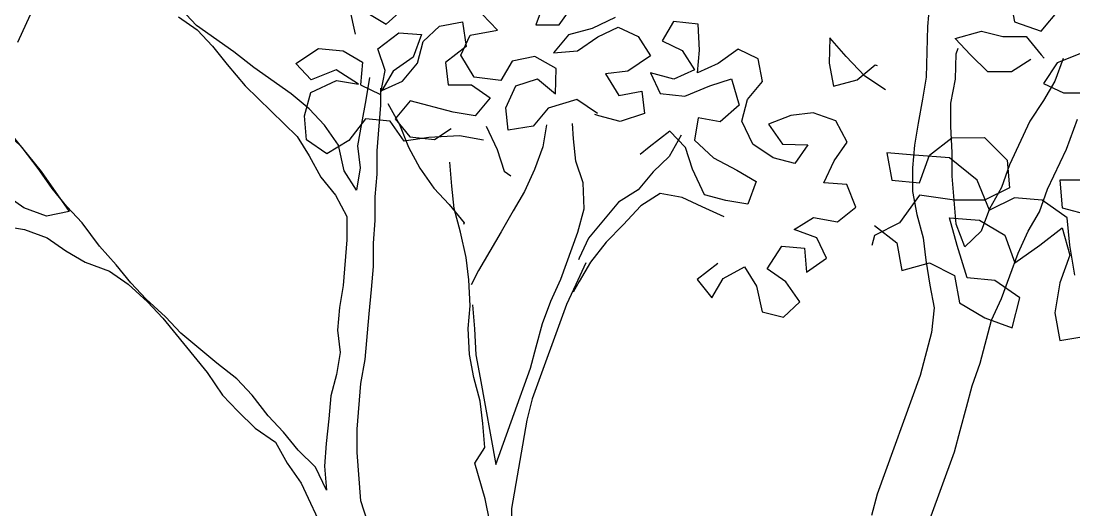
# Model space of a CAD drawing. Header units: millimetres. Extents: x 2622 to 2811, y 687 to 801.
# Drawn here: x 2710.775 to 2711.28, y 773.051 to 773.286 of the extents above; entities that cross this region are included whole.
import ezdxf

# ---------------------------------------------------------------- set-up
doc = ezdxf.new("R2010")
doc.units = ezdxf.units.MM
doc.layers.add('CHIOMA', color=94, linetype='Continuous')
doc.layers.add('tronco', color=36, linetype='Continuous')

msp = doc.modelspace()

# ---------------------------------------------------------------- linework, layer by layer
at = {"layer": 'CHIOMA'}
for p, q in [((2710.94986, 773.28435), (2710.96067, 773.29398)), ((2711.02562, 773.29487), (2711.02169, 773.28402)), ((2711.03294, 773.28403), (2711.03926, 773.29299)), ((2711.21056, 773.29424), (2711.20966, 773.28332)), ((2711.24925, 773.29657), (2711.25139, 773.28556)), ((2711.26405, 773.28097), (2711.27316, 773.29198)), ((2710.93783, 773.29155), (2710.94986, 773.28435)), ((2711.00337, 773.28146), (2710.99597, 773.28926)), ((2711.0598, 773.28758), (2711.04872, 773.28239)), ((2710.96763, 773.27602), (2710.97543, 773.28342)), ((2710.97543, 773.28342), (2710.98644, 773.28556)), ((2710.98644, 773.28556), (2710.98826, 773.27365)), ((2711.02169, 773.28402), (2711.03294, 773.28403)), ((2711.04872, 773.28239), (2711.03738, 773.27935)), ((2711.05135, 773.27837), (2711.0612, 773.28298)), ((2711.0612, 773.28298), (2711.07082, 773.27847)), ((2711.08774, 773.28562), (2711.08232, 773.27634)), ((2711.09957, 773.2844), (2711.08774, 773.28562)), ((2711.10015, 773.27191), (2711.09957, 773.2844)), ((2711.25139, 773.28556), (2711.26405, 773.28097)), ((2710.94595, 773.27264), (2710.95588, 773.28028)), ((2710.95588, 773.28028), (2710.96681, 773.27939)), ((2710.96681, 773.27939), (2710.96287, 773.26854)), ((2710.98571, 773.26946), (2710.99022, 773.27907)), ((2710.99022, 773.27907), (2711.00337, 773.28146)), ((2711.03738, 773.27935), (2711.03016, 773.27072)), ((2711.04174, 773.27163), (2711.05135, 773.27837)), ((2711.07082, 773.27847), (2711.07666, 773.26919)), ((2711.16267, 773.27786), (2711.16235, 773.26571)), ((2711.17064, 773.26883), (2711.16267, 773.27786)), ((2711.22289, 773.27749), (2711.23546, 773.28111)), ((2711.23029, 773.26969), (2711.22289, 773.27749)), ((2711.23546, 773.28111), (2711.24573, 773.27841)), ((2711.24573, 773.27841), (2711.25698, 773.27842)), ((2711.25698, 773.27842), (2711.26405, 773.26971)), ((2710.90652, 773.26546), (2710.91736, 773.27278)), ((2710.91736, 773.27278), (2710.92919, 773.27156)), ((2710.94932, 773.2622), (2710.94595, 773.27264)), ((2710.96493, 773.26575), (2710.96763, 773.27602)), ((2710.98826, 773.27365), (2710.97832, 773.266)), ((2711.08232, 773.27634), (2711.09194, 773.27182)), ((2711.09194, 773.27182), (2711.09778, 773.26254)), ((2711.09926, 773.26098), (2711.10015, 773.27191)), ((2711.11872, 773.27233), (2711.10911, 773.26559)), ((2711.12833, 773.26782), (2711.11872, 773.27233)), ((2711.22331, 773.27018), (2711.22429, 773.27289)), ((2710.92919, 773.27156), (2710.93847, 773.26614)), ((2710.96287, 773.26854), (2710.95326, 773.2618)), ((2710.99213, 773.25895), (2710.98571, 773.26946)), ((2711.01028, 773.26668), (2711.00486, 773.25739)), ((2711.02128, 773.26882), (2711.01028, 773.26668)), ((2711.03148, 773.26308), (2711.02128, 773.26882)), ((2711.03016, 773.27072), (2711.04174, 773.27163)), ((2711.07666, 773.26919), (2711.06582, 773.26187)), ((2711.13048, 773.25681), (2711.12833, 773.26782)), ((2711.17952, 773.25947), (2711.17064, 773.26883)), ((2711.23859, 773.26156), (2711.23029, 773.26969)), ((2711.25913, 773.26741), (2711.24985, 773.26157)), ((2711.26405, 773.26971), (2711.26553, 773.26815)), ((2711.27465, 773.26791), (2711.27072, 773.25706)), ((2711.28262, 773.27013), (2711.27186, 773.26586)), ((2710.91391, 773.25766), (2710.90652, 773.26546)), ((2710.92591, 773.26252), (2710.91391, 773.25766)), ((2710.93667, 773.25554), (2710.92591, 773.26252)), ((2710.93847, 773.26614), (2710.93758, 773.25521)), ((2710.94719, 773.2507), (2710.94932, 773.2622)), ((2710.95326, 773.2618), (2710.94785, 773.25251)), ((2710.9577, 773.25712), (2710.96493, 773.26575)), ((2710.97832, 773.266), (2710.97956, 773.25532)), ((2711.03115, 773.25092), (2711.03148, 773.26308)), ((2711.06582, 773.26187), (2711.05514, 773.26063)), ((2711.09778, 773.26254), (2711.08792, 773.25794)), ((2711.10911, 773.26559), (2711.09926, 773.26098)), ((2711.16235, 773.26571), (2711.16449, 773.2547)), ((2711.17583, 773.25774), (2711.18453, 773.26482)), ((2711.18453, 773.26482), (2711.18544, 773.26449)), ((2711.24985, 773.26157), (2711.23859, 773.26156)), ((2711.27186, 773.26586), (2711.26521, 773.25599)), ((2710.91375, 773.25158), (2710.92607, 773.25734)), ((2710.92607, 773.25734), (2710.93667, 773.25554)), ((2710.94193, 773.25875), (2710.94013, 773.24815)), ((2710.94785, 773.25251), (2710.9577, 773.25712)), ((2711.00486, 773.25739), (2710.99213, 773.25895)), ((2711.01209, 773.25477), (2711.02252, 773.25814)), ((2711.02252, 773.25814), (2711.03115, 773.25092)), ((2711.05514, 773.26063), (2711.06155, 773.25012)), ((2711.07674, 773.26097), (2711.08135, 773.25111)), ((2711.08792, 773.25794), (2711.07674, 773.26097)), ((2711.10517, 773.25474), (2711.11561, 773.25812)), ((2711.11561, 773.25812), (2711.11923, 773.24555)), ((2711.12325, 773.24818), (2711.13048, 773.25681)), ((2711.16449, 773.2547), (2711.17583, 773.25774)), ((2711.18939, 773.25282), (2711.17952, 773.25947)), ((2711.27072, 773.25706), (2711.2653, 773.24778)), ((2710.91072, 773.24041), (2710.91375, 773.25158)), ((2710.93758, 773.25521), (2710.94719, 773.2507)), ((2710.94736, 773.24553), (2710.94727, 773.25374)), ((2710.97956, 773.25532), (2710.99081, 773.25533)), ((2710.99081, 773.25533), (2710.99977, 773.24901)), ((2711.00725, 773.24425), (2711.01209, 773.25477)), ((2711.06155, 773.25012), (2711.07256, 773.25226)), ((2711.07256, 773.25226), (2711.0738, 773.24158)), ((2711.09318, 773.24989), (2711.10517, 773.25474)), ((2711.26521, 773.25599), (2711.27483, 773.25148)), ((2711.27483, 773.25148), (2711.28608, 773.25149)), ((2710.96141, 773.24759), (2710.95418, 773.23896)), ((2710.98195, 773.24218), (2710.96141, 773.24759)), ((2710.99977, 773.24901), (2710.99255, 773.24038)), ((2711.04143, 773.24821), (2711.02763, 773.24401)), ((2711.05129, 773.24156), (2711.04143, 773.24821)), ((2711.08135, 773.25111), (2711.09318, 773.24989)), ((2711.12055, 773.23791), (2711.12325, 773.24818)), ((2710.95073, 773.24635), (2710.95624, 773.23617)), ((2710.99255, 773.24038), (2710.98195, 773.24218)), ((2711.00849, 773.23357), (2711.00725, 773.24425)), ((2711.02763, 773.24401), (2711.0204, 773.23538)), ((2711.0738, 773.24158), (2711.06214, 773.23763)), ((2711.11923, 773.24555), (2711.1102, 773.23758)), ((2711.15472, 773.24188), (2711.14404, 773.24064)), ((2711.16557, 773.23794), (2711.15472, 773.24188)), ((2710.91163, 773.22883), (2710.91072, 773.24041)), ((2710.93989, 773.23903), (2710.93201, 773.22859)), ((2710.95172, 773.23781), (2710.93989, 773.23903)), ((2710.95846, 773.2282), (2710.95172, 773.23781)), ((2710.95418, 773.23896), (2710.96125, 773.23025)), ((2711.05186, 773.24033), (2711.05006, 773.24099)), ((2711.06214, 773.23763), (2711.05186, 773.24033)), ((2711.0996, 773.23938), (2711.0978, 773.22878)), ((2711.1102, 773.23758), (2711.0996, 773.23938)), ((2711.12573, 773.22682), (2711.12055, 773.23791)), ((2711.14404, 773.24064), (2711.13328, 773.23636)), ((2711.13328, 773.23636), (2711.14003, 773.22675)), ((2711.17108, 773.22775), (2711.16557, 773.23794)), ((2710.95624, 773.23617), (2710.96052, 773.22541)), ((2710.97308, 773.22903), (2710.98113, 773.23429)), ((2711.0204, 773.23538), (2711.00849, 773.23357)), ((2711.08605, 773.23304), (2711.07611, 773.2254)), ((2711.09344, 773.22524), (2711.08605, 773.23304)), ((2710.92149, 773.22218), (2710.91163, 773.22883)), ((2710.93201, 773.22859), (2710.92149, 773.22218)), ((2710.97037, 773.23001), (2710.95846, 773.2282)), ((2710.96125, 773.23025), (2710.97308, 773.22903)), ((2710.985, 773.23084), (2710.97037, 773.23001)), ((2710.9965, 773.22871), (2710.985, 773.23084)), ((2711.0978, 773.22878), (2711.107, 773.22032)), ((2711.13559, 773.22017), (2711.12573, 773.22682)), ((2711.14003, 773.22675), (2711.15219, 773.22643)), ((2711.15219, 773.22643), (2711.14587, 773.21747)), ((2711.16476, 773.2188), (2711.17108, 773.22775)), ((2711.21052, 773.2215), (2711.22134, 773.22992)), ((2711.22134, 773.22992), (2711.23696, 773.22994)), ((2711.23696, 773.22994), (2711.24779, 773.21913)), ((2711.07611, 773.2254), (2711.07176, 773.22186)), ((2711.09682, 773.21481), (2711.09344, 773.22524)), ((2711.19009, 773.22268), (2711.19251, 773.20946)), ((2711.20331, 773.22149), (2711.19009, 773.22268)), ((2711.22014, 773.22031), (2711.20331, 773.22149)), ((2711.20573, 773.20827), (2711.21052, 773.2215)), ((2711.107, 773.22032), (2711.1181, 773.21425)), ((2711.14587, 773.21747), (2711.13559, 773.22017)), ((2711.15992, 773.20828), (2711.16476, 773.2188)), ((2711.23337, 773.2095), (2711.22014, 773.22031)), ((2711.24779, 773.21913), (2711.249, 773.20591)), ((2711.10258, 773.20249), (2711.09682, 773.21481)), ((2711.1181, 773.21425), (2711.12739, 773.20883)), ((2711.12739, 773.20883), (2711.12345, 773.19798)), ((2711.17085, 773.20738), (2711.15992, 773.20828)), ((2711.17513, 773.19662), (2711.17085, 773.20738)), ((2711.19251, 773.20946), (2711.20573, 773.20827)), ((2711.2394, 773.19508), (2711.23337, 773.2095)), ((2711.28987, 773.20955), (2711.27304, 773.20954)), ((2711.27304, 773.20954), (2711.27425, 773.19632)), ((2711.11285, 773.19979), (2711.10258, 773.20249)), ((2711.20573, 773.20226), (2711.19613, 773.18903)), ((2711.22256, 773.19988), (2711.20573, 773.20226)), ((2711.249, 773.20591), (2711.23699, 773.19989)), ((2711.25141, 773.2011), (2711.2394, 773.19508)), ((2711.26464, 773.19991), (2711.25141, 773.2011)), ((2711.12345, 773.19798), (2711.11285, 773.19979)), ((2711.16642, 773.18955), (2711.17513, 773.19662)), ((2711.23699, 773.19989), (2711.22256, 773.19988)), ((2711.27666, 773.19151), (2711.26464, 773.19991)), ((2711.27425, 773.19632), (2711.28748, 773.19272)), ((2711.14564, 773.18584), (2711.15492, 773.19168)), ((2711.15492, 773.19168), (2711.16642, 773.18955)), ((2711.22017, 773.19146), (2711.23459, 773.19027)), ((2711.22379, 773.17824), (2711.22017, 773.19146)), ((2711.27788, 773.17829), (2711.27666, 773.19151)), ((2711.15649, 773.1819), (2711.14564, 773.18584)), ((2711.18411, 773.18782), (2711.19494, 773.17942)), ((2711.19613, 773.18903), (2711.18412, 773.18301)), ((2711.23459, 773.19027), (2711.24662, 773.18307)), ((2711.26345, 773.17828), (2711.27426, 773.1867)), ((2711.27426, 773.1867), (2711.27788, 773.17348)), ((2711.16109, 773.17205), (2711.15649, 773.1819)), ((2711.18412, 773.18301), (2711.18292, 773.1782)), ((2711.24662, 773.18307), (2711.25144, 773.16985)), ((2711.13267, 773.16702), (2711.13965, 773.17778)), ((2711.13965, 773.17778), (2711.15057, 773.17689)), ((2711.15057, 773.17689), (2711.15148, 773.1653)), ((2711.19494, 773.17942), (2711.19735, 773.1662)), ((2711.22861, 773.16262), (2711.22379, 773.17824)), ((2711.25144, 773.16985), (2711.26345, 773.17828)), ((2711.28029, 773.16387), (2711.27788, 773.17829)), ((2711.15148, 773.1653), (2711.16109, 773.17205)), ((2711.27788, 773.17348), (2711.27309, 773.16026)), ((2711.10901, 773.16947), (2711.09907, 773.16182)), ((2711.11156, 773.1624), (2711.12174, 773.16791)), ((2711.12174, 773.16791), (2711.12758, 773.15863)), ((2711.14163, 773.1607), (2711.13267, 773.16702)), ((2711.19735, 773.1662), (2711.21057, 773.16981)), ((2711.21057, 773.16981), (2711.2226, 773.16382)), ((2711.09907, 773.16182), (2711.10614, 773.15312)), ((2711.10614, 773.15312), (2711.11156, 773.1624)), ((2711.14837, 773.15109), (2711.14163, 773.1607)), ((2711.2226, 773.16382), (2711.22501, 773.1506)), ((2711.24183, 773.16143), (2711.22861, 773.16262)), ((2711.25386, 773.15303), (2711.24183, 773.16143)), ((2711.12758, 773.15863), (2711.1303, 773.1464)), ((2711.27309, 773.16026), (2711.27069, 773.14583)), ((2711.14057, 773.14369), (2711.14837, 773.15109)), ((2711.22501, 773.1506), (2711.23704, 773.14339)), ((2711.25027, 773.1386), (2711.25386, 773.15303)), ((2711.1303, 773.1464), (2711.14057, 773.14369)), ((2711.27069, 773.14583), (2711.27311, 773.13261)), ((2711.23704, 773.14339), (2711.25027, 773.1386)), ((2711.27311, 773.13261), (2711.28753, 773.13503))]:
    msp.add_line(p, q, dxfattribs=at)
at = {"layer": 'tronco'}
for p, q in [((2710.93518, 773.27961), (2710.93246, 773.29185)), ((2710.77317, 773.27578), (2710.77917, 773.289)), ((2710.85022, 773.28794), (2710.85918, 773.28162)), ((2710.85894, 773.28376), (2710.85154, 773.29156)), ((2710.87685, 773.27111), (2710.85894, 773.28376)), ((2711.20966, 773.28332), (2711.20902, 773.259)), ((2710.85918, 773.28162), (2710.86658, 773.27382)), ((2710.86658, 773.27382), (2710.87365, 773.26512)), ((2710.88639, 773.26356), (2710.87685, 773.27111)), ((2711.22298, 773.25802), (2711.22331, 773.27018)), ((2710.87365, 773.26512), (2710.8822, 773.25485)), ((2710.90431, 773.25092), (2710.88639, 773.26356)), ((2711.20902, 773.259), (2711.20722, 773.2484)), ((2711.22086, 773.24652), (2711.22298, 773.25802)), ((2710.8822, 773.25485), (2710.90711, 773.23047)), ((2710.91294, 773.2437), (2710.90431, 773.25092)), ((2710.94013, 773.24815), (2710.938, 773.23665)), ((2711.20722, 773.2484), (2711.20509, 773.2369)), ((2711.22086, 773.23526), (2711.22086, 773.24652)), ((2711.2653, 773.24778), (2711.25865, 773.23791)), ((2710.92034, 773.2359), (2710.91294, 773.2437)), ((2710.94557, 773.22367), (2710.94736, 773.24553)), ((2710.76317, 773.23974), (2710.78438, 773.21363)), ((2710.938, 773.23665), (2710.9362, 773.22605)), ((2711.03971, 773.2294), (2711.0393, 773.23671)), ((2711.20509, 773.2369), (2711.20329, 773.2263)), ((2711.25865, 773.23791), (2711.24897, 773.21688)), ((2711.27624, 773.22437), (2711.28149, 773.23883)), ((2710.77526, 773.22513), (2710.76695, 773.23326)), ((2710.92708, 773.22629), (2710.92034, 773.2359)), ((2710.99789, 773.23537), (2711.00307, 773.22428)), ((2711.02681, 773.23613), (2711.02501, 773.22553)), ((2711.22145, 773.22277), (2711.22086, 773.23526)), ((2710.90711, 773.23047), (2710.91295, 773.22119)), ((2710.9298, 773.21405), (2710.92708, 773.22629)), ((2711.04095, 773.21872), (2711.03971, 773.2294)), ((2711.09147, 773.23107), (2711.08572, 773.22088)), ((2711.20329, 773.2263), (2711.20239, 773.21537)), ((2710.7829, 773.21519), (2710.77526, 773.22513)), ((2710.91295, 773.22119), (2710.91846, 773.211)), ((2710.9362, 773.22605), (2710.93744, 773.21537)), ((2710.94557, 773.21242), (2710.94557, 773.22367)), ((2710.96052, 773.22541), (2710.96603, 773.21522)), ((2711.00307, 773.22428), (2711.00645, 773.21385)), ((2711.02501, 773.22553), (2711.02107, 773.21468)), ((2711.22145, 773.21152), (2711.22145, 773.22277)), ((2711.26722, 773.20514), (2711.27624, 773.22437)), ((2710.98131, 773.20661), (2710.9804, 773.21819)), ((2711.04433, 773.20829), (2711.04095, 773.21872)), ((2711.08572, 773.22088), (2711.07792, 773.21348)), ((2711.24897, 773.21688), (2711.24503, 773.20603)), ((2710.78964, 773.20558), (2710.7829, 773.21519)), ((2710.78438, 773.21363), (2710.79787, 773.19441)), ((2710.93564, 773.20477), (2710.9298, 773.21405)), ((2710.93744, 773.21537), (2710.93564, 773.20477)), ((2710.94468, 773.20149), (2710.94557, 773.21242)), ((2710.96603, 773.21522), (2710.97277, 773.20561)), ((2711.00645, 773.21385), (2711.00974, 773.21163)), ((2711.02107, 773.21468), (2711.01623, 773.20416)), ((2711.07792, 773.21348), (2711.0707, 773.20485)), ((2711.20239, 773.21537), (2711.2024, 773.20411)), ((2711.22327, 773.18835), (2711.22145, 773.21152)), ((2710.77601, 773.19621), (2710.75809, 773.20885)), ((2710.91846, 773.211), (2710.92553, 773.2023)), ((2710.98255, 773.19593), (2710.98131, 773.20661)), ((2711.04491, 773.1958), (2711.04433, 773.20829)), ((2711.24503, 773.20603), (2711.23929, 773.19584)), ((2710.79672, 773.19688), (2710.78964, 773.20558)), ((2710.92553, 773.2023), (2710.93104, 773.19211)), ((2710.94468, 773.19023), (2710.94468, 773.20149)), ((2710.97277, 773.20561), (2710.98017, 773.19781)), ((2711.01623, 773.20416), (2711.01081, 773.19488)), ((2711.0707, 773.20485), (2711.06142, 773.19901)), ((2711.0813, 773.20305), (2711.07202, 773.19721)), ((2711.0919, 773.20125), (2711.0813, 773.20305)), ((2711.10151, 773.19674), (2711.0919, 773.20125)), ((2711.2024, 773.20411), (2711.20454, 773.19311)), ((2711.26328, 773.19429), (2711.26722, 773.20514)), ((2710.78686, 773.19227), (2710.77601, 773.19621)), ((2710.80411, 773.18908), (2710.79672, 773.19688)), ((2710.98017, 773.19781), (2710.98724, 773.18911)), ((2710.9856, 773.18459), (2710.98255, 773.19593)), ((2711.06142, 773.19901), (2711.04697, 773.18175)), ((2711.07202, 773.19721), (2711.06356, 773.18801)), ((2711.11203, 773.1919), (2711.10151, 773.19674)), ((2710.79787, 773.19441), (2710.78686, 773.19227)), ((2710.93104, 773.19211), (2710.93105, 773.18086)), ((2711.01081, 773.19488), (2711.00507, 773.18468)), ((2711.04188, 773.18463), (2711.04491, 773.1958)), ((2711.20454, 773.19311), (2711.20759, 773.18177)), ((2711.23929, 773.19584), (2711.23535, 773.18499)), ((2711.25786, 773.18501), (2711.26328, 773.19429)), ((2710.76575, 773.18766), (2710.77635, 773.18586)), ((2710.77635, 773.18586), (2710.78719, 773.18192)), ((2710.81234, 773.17791), (2710.80411, 773.18908)), ((2710.94379, 773.17931), (2710.94468, 773.19023)), ((2710.98724, 773.18911), (2710.98691, 773.18821)), ((2711.06356, 773.18801), (2711.05543, 773.1797)), ((2711.22755, 773.17759), (2711.22327, 773.18835)), ((2710.78719, 773.18192), (2710.79615, 773.1756)), ((2710.93105, 773.18086), (2710.92926, 773.159)), ((2710.98832, 773.17235), (2710.9856, 773.18459)), ((2711.00507, 773.18468), (2710.99424, 773.16611)), ((2711.03367, 773.16203), (2711.04188, 773.18463)), ((2711.04697, 773.18175), (2711.04246, 773.17214)), ((2711.20759, 773.18177), (2711.20883, 773.17109)), ((2711.23535, 773.18499), (2711.22755, 773.17759)), ((2711.25302, 773.17449), (2711.25786, 773.18501)), ((2710.82031, 773.16888), (2710.81234, 773.17791)), ((2710.94379, 773.16805), (2710.94379, 773.17931)), ((2711.05543, 773.1797), (2711.04788, 773.17017)), ((2710.79615, 773.1756), (2710.80544, 773.17018)), ((2710.98956, 773.16167), (2710.98832, 773.17235)), ((2711.04246, 773.17214), (2711.04213, 773.17123)), ((2711.20883, 773.17109), (2711.21064, 773.15918)), ((2711.24515, 773.15279), (2711.25302, 773.17449)), ((2710.80544, 773.17018), (2710.81719, 773.16592)), ((2710.81719, 773.16592), (2710.82615, 773.1596)), ((2710.82738, 773.16017), (2710.82031, 773.16888)), ((2710.9429, 773.15712), (2710.94379, 773.16805)), ((2710.99424, 773.16611), (2710.99071, 773.15921)), ((2711.04575, 773.16992), (2711.04091, 773.1594)), ((2711.04788, 773.17017), (2711.04247, 773.16088)), ((2710.99014, 773.14918), (2710.98956, 773.16167)), ((2711.02883, 773.15151), (2711.03367, 773.16203)), ((2711.04247, 773.16088), (2711.03959, 773.15579)), ((2710.82615, 773.1596), (2710.83536, 773.15114)), ((2710.83478, 773.15237), (2710.82738, 773.16017)), ((2710.92926, 773.159), (2710.92746, 773.14841)), ((2710.94167, 773.14529), (2710.9429, 773.15712)), ((2711.04091, 773.1594), (2711.03639, 773.14979)), ((2711.21064, 773.15918), (2711.21278, 773.14817)), ((2710.84399, 773.14392), (2710.83478, 773.15237)), ((2710.83536, 773.15114), (2710.84276, 773.14334)), ((2711.0249, 773.14066), (2711.02883, 773.15151)), ((2711.24031, 773.14227), (2711.24515, 773.15279)), ((2710.92746, 773.14841), (2710.92656, 773.13748)), ((2710.98924, 773.13826), (2710.99014, 773.14918)), ((2710.99137, 773.14976), (2710.99228, 773.13818)), ((2711.03639, 773.14979), (2711.01999, 773.10459)), ((2711.21278, 773.14817), (2711.21156, 773.13634)), ((2710.84276, 773.14334), (2710.86397, 773.11723)), ((2710.85139, 773.13612), (2710.84399, 773.14392)), ((2710.93988, 773.12344), (2710.94167, 773.14529)), ((2711.02186, 773.12949), (2711.0249, 773.14066)), ((2711.2349, 773.12173), (2711.24031, 773.14227)), ((2710.86865, 773.12167), (2710.85139, 773.13612)), ((2710.92656, 773.13748), (2710.9278, 773.1268)), ((2710.98983, 773.12577), (2710.98924, 773.13826)), ((2710.99228, 773.13818), (2710.99287, 773.12569)), ((2711.21156, 773.13634), (2711.20615, 773.1158)), ((2710.9278, 773.1268), (2710.926, 773.1162)), ((2710.99197, 773.11476), (2710.98983, 773.12577)), ((2710.99287, 773.12569), (2710.99501, 773.11468)), ((2711.01916, 773.11921), (2711.02186, 773.12949)), ((2710.87818, 773.11412), (2710.86865, 773.12167)), ((2710.93775, 773.11193), (2710.93988, 773.12344)), ((2711.23096, 773.11088), (2711.2349, 773.12173)), ((2710.86397, 773.11723), (2710.87129, 773.10639)), ((2710.926, 773.1162), (2710.92329, 773.10593)), ((2711.01129, 773.09752), (2711.01916, 773.11921)), ((2711.20615, 773.1158), (2711.18548, 773.05885)), ((2710.88558, 773.10632), (2710.87818, 773.11412)), ((2710.93595, 773.09008), (2710.93775, 773.11193)), ((2710.99502, 773.10343), (2710.99197, 773.11476)), ((2710.99501, 773.11468), (2711.00243, 773.07312)), ((2711.22826, 773.10061), (2711.23096, 773.11088)), ((2710.87129, 773.10639), (2710.87869, 773.09859)), ((2710.89323, 773.09638), (2710.88558, 773.10632)), ((2710.92329, 773.10593), (2710.92239, 773.095)), ((2710.99625, 773.09275), (2710.99502, 773.10343)), ((2711.01999, 773.10459), (2711.01729, 773.09432)), ((2711.22522, 773.08944), (2711.22826, 773.10061)), ((2710.87869, 773.09859), (2710.88699, 773.09046)), ((2710.90063, 773.08858), (2710.89323, 773.09638)), ((2710.92239, 773.095), (2710.92117, 773.08317)), ((2711.00243, 773.07312), (2711.01129, 773.09752)), ((2710.88699, 773.09046), (2710.89685, 773.08381)), ((2710.93596, 773.07882), (2710.93595, 773.09008)), ((2710.99717, 773.08116), (2710.99625, 773.09275)), ((2711.01729, 773.09432), (2711.01008, 773.05192)), ((2710.9077, 773.07988), (2710.90063, 773.08858)), ((2711.22252, 773.07917), (2711.22522, 773.08944)), ((2710.89685, 773.08381), (2710.90236, 773.07363)), ((2710.916, 773.07175), (2710.9077, 773.07988)), ((2710.92117, 773.08317), (2710.92027, 773.07224)), ((2710.9924, 773.07368), (2710.99717, 773.08116)), ((2710.93778, 773.05566), (2710.93596, 773.07882)), ((2711.21071, 773.04663), (2711.22252, 773.07917)), ((2710.90236, 773.07363), (2710.9091, 773.06402)), ((2710.92118, 773.06066), (2710.916, 773.07175)), ((2710.92027, 773.07224), (2710.92118, 773.06066)), ((2710.99743, 773.05652), (2710.9924, 773.07368)), ((2710.9091, 773.06402), (2710.92293, 773.03445)), ((2710.94453, 773.03479), (2710.93778, 773.05566)), ((2710.99957, 773.04551), (2710.99743, 773.05652)), ((2711.18548, 773.05885), (2711.18278, 773.04858)), ((2711.01008, 773.05192), (2711.01009, 773.04067))]:
    msp.add_line(p, q, dxfattribs=at)

doc.saveas('drawing.dxf')
